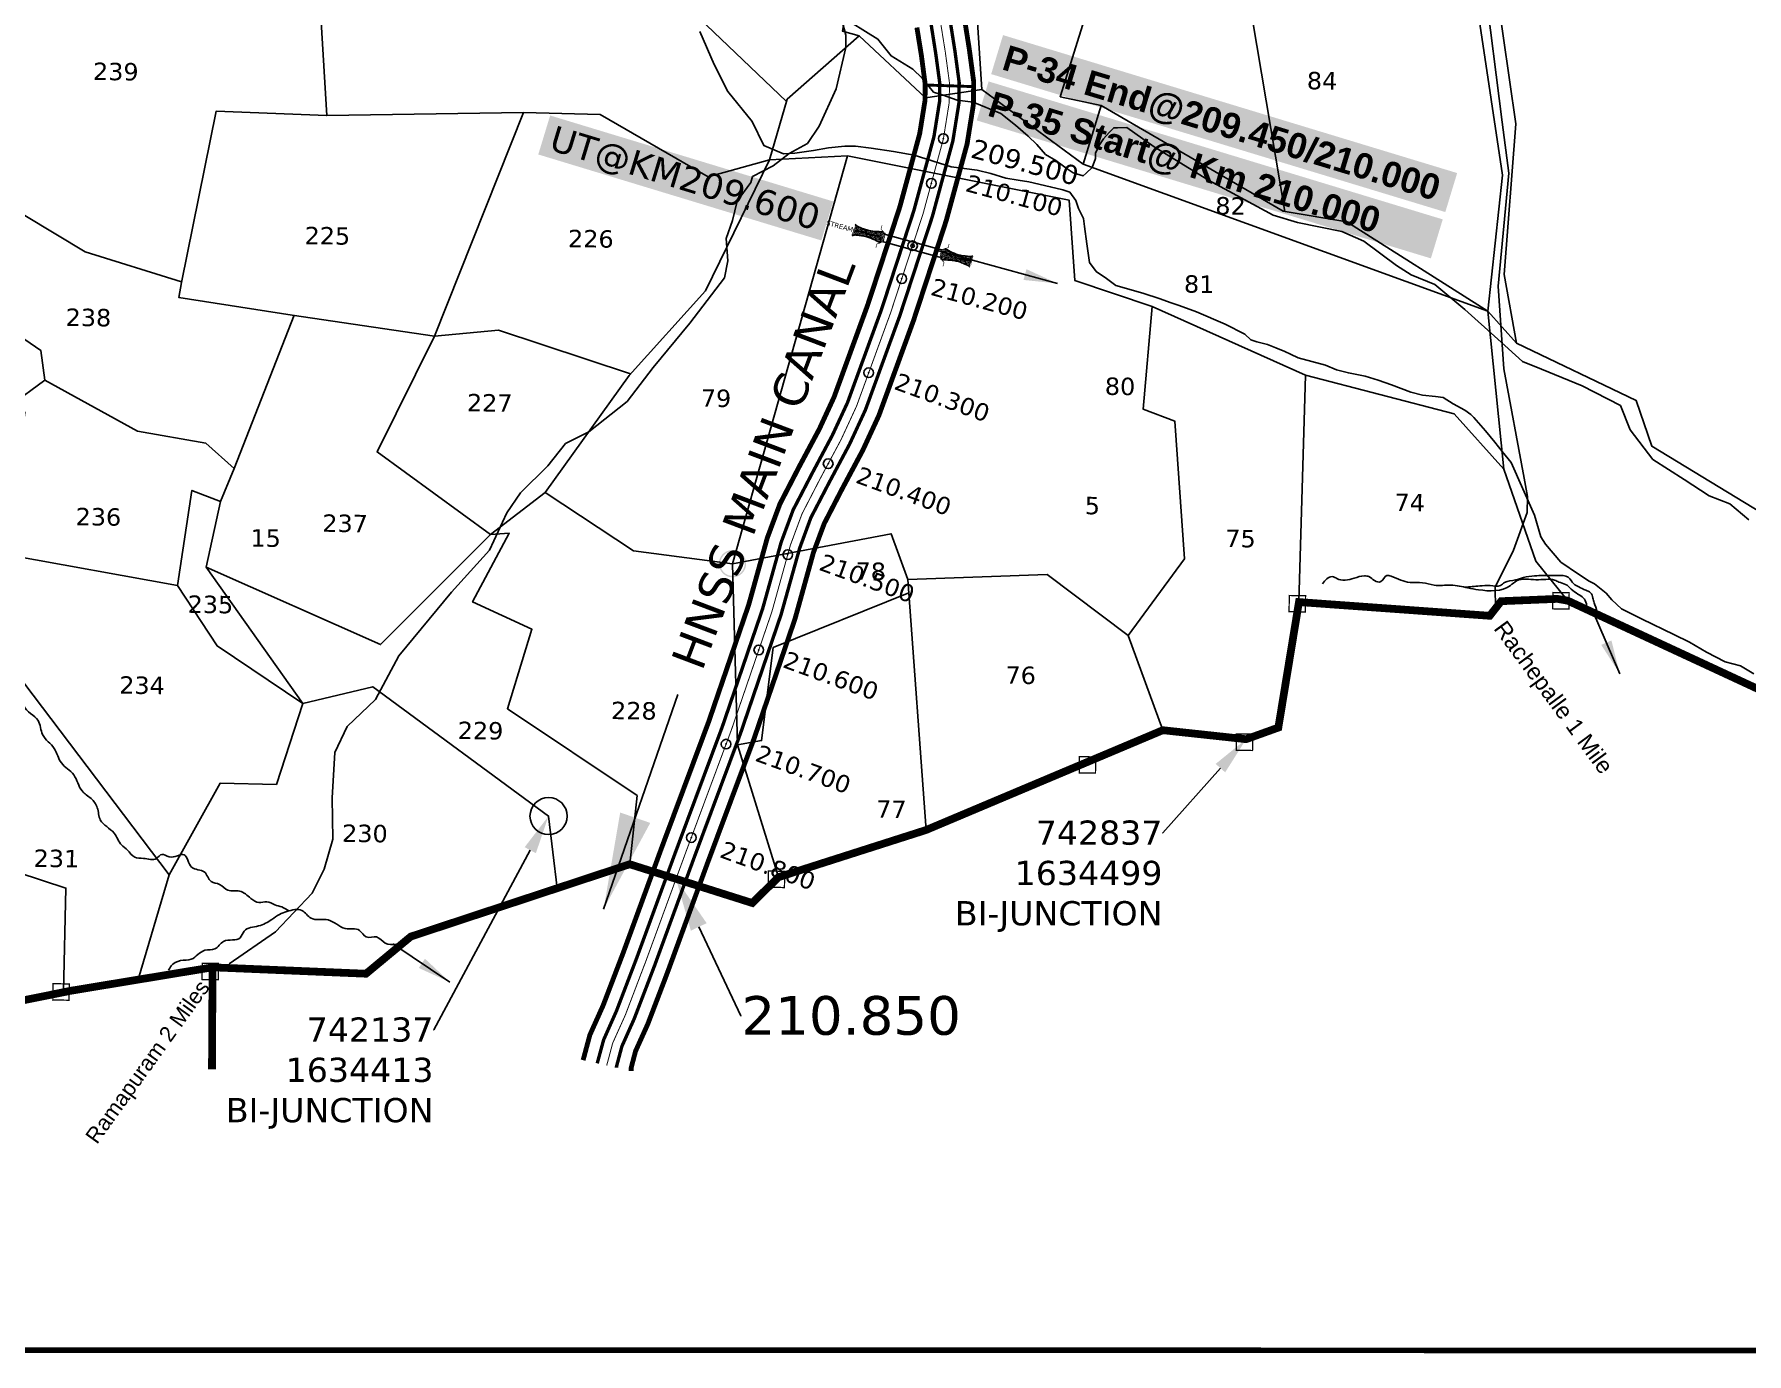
# Model space of a CAD drawing. Header units: inches. Extents: x 734614 to 745725, y 1633794 to 1639309.
# Drawn here: x 741519 to 743289, y 1633794 to 1635158 of the extents above; entities that cross this region are included whole.
import ezdxf
from ezdxf import colors
from ezdxf.entities.mleader import LeaderData, LeaderLine
from ezdxf.enums import TextEntityAlignment as Align
from ezdxf.math import Vec2, Vec3

# ---------------------------------------------------------------- set-up
doc = ezdxf.new("R2010")
doc.units = ezdxf.units.IN
doc.header["$MEASUREMENT"] = 0
doc.header["$PDMODE"] = 32
doc.header["$PDSIZE"] = 10
doc.linetypes.add('ACAD_ISO02W100', pattern=[15, 12, -3])
doc.linetypes.add('HIDDEN2', pattern=[0.1875, 0.125, -0.0625])
for name, color, linetype in [('CANAL1', 1, 'Continuous'), ('CART TRACK', 19, 'Continuous'), ('CSMark', 72, 'Continuous'), ('FOOT PATH', 222, 'Continuous'), ('PLOT', 7, 'Continuous'), ('PLOT NO', 7, 'Continuous'), ('STRUCTURE', 5, 'Continuous'), ('TANKS-STREAM', 4, 'Continuous'), ('VILLAGE BOUNDRY', 5, 'Continuous'), ('VILLAGE STONES', 240, 'Continuous')]:
    doc.layers.add(name, color=color, linetype=linetype)
doc.styles.get("Standard").update_dxf_attribs({"font": 'verdana_0.ttf'})
doc.dimstyles.get("Standard").update_dxf_attribs({"dimtxt": 0.18, "dimasz": 35, "dimexe": 0.18, "dimexo": 0.0625, "dimgap": 0.09, "dimtad": 0, "dimtih": 1, "dimtoh": 1, "dimdec": 4, "dimzin": 0, "dimdsep": 46, "dimtxsty": 'Standard', "dimcen": 0.09, "dimadec": 0, "dimazin": 0, "dimtfac": 1, "dimtdec": 4, "dimtofl": 0, "dimtmove": 0, "dimatfit": 3, "dimfxl": 0, "dimtolj": 1, "dimtzin": 0, "dimarcsym": 0})

# ---------------------------------------------------------------- blocks, each defined once
blk = doc.blocks.new('UT')
at = {"layer": 'STRUCTURE'}
h = blk.add_hatch(dxfattribs=at)
h.set_pattern_fill('DASH', color=150, scale=8, angle=-39.6278, style=0)
h.set_pattern_definition([(320.372247933, (-4370.464, -6260.8811), (1.40800153113, 0.132407282), [1, -1])])
h.paths.add_polyline_path([(765163, 1700681.9), (765165.6, 1700680.6), (765167.2, 1700680.3), (765169.1, 1700680), (765172.4, 1700679.6), (765176.4, 1700679.3), (765179.5, 1700679.5), (765183.1, 1700679.9), (765187.7, 1700680.9), (765188.9, 1700681.2), (765193.1, 1700682.2), (765196.1, 1700680.2), (765196.1, 1700672.2), (765193.1, 1700670.2), (765190.5, 1700670.8), (765188.1, 1700671.3), (765185.5, 1700671.8), (765183.6, 1700672.1), (765181, 1700672.5), (765180.3, 1700672.5), (765178.5, 1700672.6), (765176.7, 1700672.6), (765174.6, 1700672.5), (765172.5, 1700672.3), (765170.4, 1700672), (765168.5, 1700671.7), (765166.1, 1700671.2), (765165, 1700670.8), (765163, 1700669.7)])
h.paths.add_polyline_path([(765259.1, 1700682.2), (765256.1, 1700680.2), (765256.1, 1700672.2), (765259.1, 1700670.2), (765261.9, 1700671), (765264.4, 1700671.6), (765266.4, 1700672), (765269.1, 1700672.5), (765272.7, 1700673), (765276.1, 1700673.1), (765278.6, 1700672.9), (765281.2, 1700672.7), (765283.9, 1700672.3), (765286.4, 1700671.9), (765288, 1700671.3), (765289.2, 1700670.6), (765289.1, 1700682.7), (765287.6, 1700681.8), (765285.7, 1700681.2), (765283, 1700680.7), (765281.2, 1700680.4), (765276.7, 1700679.9), (765272.7, 1700679.9), (765268.7, 1700680.3), (765264.8, 1700681), (765261.2, 1700681.7)])
at = {"layer": 'STRUCTURE', "color": 150, "const_width": 0.628}
for points in [[(765190.1, 1700688.2), (765190.1, 1700684.2), (765196.1, 1700680.2), (765256.1, 1700680.2), (765262.1, 1700684.2), (765262.1, 1700688.2)], [(765190.1, 1700664.2), (765190.1, 1700668.2), (765196.1, 1700672.2), (765256.1, 1700672.2), (765262.1, 1700668.2), (765262.1, 1700664.2)]]:
    blk.add_lwpolyline(points, dxfattribs=at)
at = {"layer": 'STRUCTURE', "color": 150}
for points in [[(765196.1, 1700680.2), (765256.1, 1700680.2)], [(765196.1, 1700672.2), (765256.1, 1700672.2)], [(765196.1, 1700672.2), (765256.1, 1700672.2)]]:
    blk.add_lwpolyline(points, dxfattribs=at)
at = {"layer": 'STRUCTURE', "color": 0}
blk.add_circle((765226.1, 1700676.2), 1.89, dxfattribs=at)
at = {"layer": 'STRUCTURE', "color": 150}
for points in [[(765163, 1700681.9), (765164.4, 1700681.1), (765167.9, 1700680.2), (765171.2, 1700679.8), (765176.1, 1700679.4), (765184.7, 1700680.3), (765193.1, 1700682.2)], [(765163, 1700669.7), (765164.3, 1700670.6), (765167.8, 1700671.6), (765171.2, 1700672.1), (765176, 1700672.6), (765184.7, 1700672), (765193.1, 1700670.2)], [(765289.1, 1700682.7), (765287.8, 1700681.9), (765284.3, 1700680.9), (765280.9, 1700680.4), (765276.1, 1700679.8), (765267.4, 1700680.5), (765259.1, 1700682.2)], [(765289.2, 1700670.6), (765287.8, 1700671.4), (765284.2, 1700672.3), (765280.9, 1700672.7), (765276.1, 1700673.1), (765267.4, 1700672.2), (765259.1, 1700670.2)]]:
    blk.add_spline(points, degree=3, dxfattribs=at)
at = {"layer": 'STRUCTURE', "color": 0}
blk.add_text('STREAM', height=5, dxfattribs=at).set_placement((765148.2, 1700675.8), align=Align.MIDDLE_CENTER)
for points in [[(765190.9, 1700676), (765164.2, 1700675.8)], [(765289.3, 1700676.7), (765265.4, 1700676.4)]]:
    blk.add_leader(points, dimstyle='Standard', override={"dimasz": 10, "dimgap": 0.09, "dimtad": 0}, dxfattribs=at)

msp = doc.modelspace()

# ---------------------------------------------------------------- hatches: boundary and pattern name
at = {"layer": 'VILLAGE STONES'}
h = msp.add_hatch(color=256, dxfattribs=at)
edge = h.paths.add_edge_path(flags=16)
edge.add_arc((742240.7, 1634610.7), 12.6, -0.753, 359.247)
edge = h.paths.add_edge_path()
edge.add_arc((742240.7, 1634610.7), 14.1, -0.753, 359.247)

# ---------------------------------------------------------------- linework, layer by layer
at = {"color": 3}
msp.add_point((742458.7, 1635050.2), dxfattribs=at)
at = {"layer": 'CANAL1', "color": 1, "const_width": 5}
for points in [[(742431.3, 1635165.1), (742436, 1635136), (742439.9, 1635106.2), (742439.7, 1635089.7), (742434.2, 1635055.3), (742413.7, 1634979.8), (742403.1, 1634947.2), (742380.4, 1634878.1), (742345.7, 1634783), (742330.5, 1634750), (742309.4, 1634710.5), (742289.7, 1634672.4), (742276.7, 1634637.4), (742257.5, 1634568.3), (742216, 1634447), (742167.7, 1634317.6), (742127.3, 1634207.1), (742125.3, 1634201.9), (742106.9, 1634153.7), (742093.3, 1634123.4), (742086.3, 1634097.3)], [(742480.5, 1635174), (742485.4, 1635143.2), (742490, 1635109.2), (742489.7, 1635085.3), (742483.2, 1635044.7), (742461.6, 1634965.4), (742450.6, 1634931.6), (742427.7, 1634861.8), (742392, 1634763.9), (742375.3, 1634727.8), (742353.6, 1634687.2), (742335.5, 1634652.1), (742324.3, 1634622), (742305.3, 1634553.5), (742263.1, 1634430.1), (742214.6, 1634300.3), (742174.1, 1634189.6), (742172, 1634184), (742153.1, 1634134.5), (742140.5, 1634106.6), (742135.9, 1634089.1), (742136, 1634086.1)]]:
    msp.add_lwpolyline(points, dxfattribs=at)
at = {"layer": 'CANAL1', "color": 5, "const_width": 3.5}
for points in [[(742446.1, 1635167.8), (742450.8, 1635138.1), (742455, 1635107.1), (742454.7, 1635088.4), (742448.9, 1635052.1), (742428.1, 1634975.5), (742394.6, 1634873.2), (742359.6, 1634777.3), (742343.9, 1634743.4), (742322.7, 1634703.5), (742303.4, 1634666.3), (742291, 1634632.8), (742271.8, 1634563.9), (742230.1, 1634441.9), (742181.8, 1634312.4), (742141.3, 1634201.9), (742120.7, 1634148), (742107.5, 1634118.3), (742100.9, 1634094)], [(742120.8, 1634089.5), (742120.8, 1634090.7), (742126.4, 1634111.6), (742139.2, 1634140.3), (742160.1, 1634194.9), (742200.6, 1634305.5), (742249, 1634435.2), (742290.9, 1634558), (742310.1, 1634626.6), (742321.7, 1634658.2), (742340.4, 1634694.2), (742361.8, 1634734.4), (742378.1, 1634769.7), (742413.5, 1634866.7), (742447.3, 1634969.7), (742468.5, 1635047.9), (742474.7, 1635086.6), (742475, 1635108.3), (742470.6, 1635141), (742465.8, 1635171.3)]]:
    msp.add_lwpolyline(points, dxfattribs=at)
at = {"layer": 'CANAL1', "color": 1, "linetype": 'HIDDEN2', "ltscale": 100, "const_width": 1}
msp.add_lwpolyline([(742455.9, 1635169.5), (742460.7, 1635139.6), (742465, 1635107.7), (742464.7, 1635087.5), (742458.7, 1635050), (742437.7, 1634972.6), (742426.8, 1634939.4), (742404.1, 1634870), (742368.9, 1634773.5), (742352.9, 1634738.9), (742331.5, 1634698.9), (742312.6, 1634662.3), (742300.5, 1634629.7), (742281.4, 1634560.9), (742239.5, 1634438.6), (742191.2, 1634308.9), (742150.7, 1634198.4), (742148.6, 1634193), (742130, 1634144.1), (742116.9, 1634115), (742110.7, 1634091.8), (742110.7, 1634091.8)], dxfattribs=at)
at = {"layer": 'CART TRACK'}
msp.add_lwpolyline([(743018.1, 1635211.8), (743036.3, 1635067.3), (743043, 1635014.5), (743032.1, 1634897.8), (743038.1, 1634812.3), (743058.9, 1634699.2), (743062.4, 1634680.2), (743062, 1634663.6), (743047.9, 1634624.8), (743029.1, 1634586.4), (743029.3, 1634564.4)], dxfattribs=at)
at = {"layer": 'CSMark', "color": 3, "const_width": 3}
msp.add_lwpolyline([(742439.1, 1635105.7), (742490, 1635104)], dxfattribs=at)
at = {"layer": 'CSMark', "color": 1}
msp.add_circle((742050.6, 1634349.7), 19.2, dxfattribs=at)
at = {"layer": 'CSMark', "color": 3}
for p in [(742446.2, 1635003.9), (742415.7, 1634905.4), (742381.5, 1634808.1), (742339.6, 1634714.1), (742297.9, 1634620.1), (742267.9, 1634521.5), (742234.1, 1634424.1), (742198.1, 1634327.5)]:
    msp.add_point(p, dxfattribs=at)
at = {"layer": 'FOOT PATH'}
for points in [[(741720.3, 1634197), (741768.5, 1634230), (741806.2, 1634269.9), (741818.6, 1634294.7), (741827.7, 1634325.7), (741827, 1634368.4), (741829.6, 1634415.3), (741842.4, 1634442.3), (741871.7, 1634470.3), (741896, 1634515.4), (741950.3, 1634581.4), (741989.5, 1634624.6), (742007.3, 1634663.4), (742021.5, 1634684), (742050, 1634711.8), (742068.1, 1634734.8), (742092.1, 1634746.9), (742132, 1634778.4), (742158.8, 1634813.6), (742196.5, 1634859.3), (742232.6, 1634906.4), (742235.8, 1634923.9), (742234.3, 1634946.9), (742240.7, 1634965.5), (742245.5, 1634985.7), (742259.8, 1635005), (742261.4, 1635011), (742282.6, 1635022.1), (742299.2, 1635034.8), (742318.2, 1635045.1), (742330.3, 1635063), (742347.9, 1635101.8), (742357.8, 1635144.3), (742357.8, 1635157.2), (742352.6, 1635176.9)], [(743291.1, 1634655.9), (743271.4, 1634672.6), (743250.3, 1634680.9), (743224.3, 1634697.6), (743192, 1634718.3), (743168.6, 1634749), (743158.4, 1634774.4), (743119.1, 1634794.6), (743077, 1634811.8), (743057.3, 1634819.9), (743031.7, 1634842.9), (742997.6, 1634873.5), (742966.8, 1634899.4), (742942.1, 1634909.4), (742927, 1634919.1), (742893.4, 1634944.3), (742870.5, 1634954.1), (742824.8, 1634963.6), (742799.5, 1634971.1), (742732.6, 1635007.3), (742697.9, 1635028.8), (742676.7, 1635041.9), (742656.5, 1635056), (742648.3, 1635061.7), (742638.6, 1635061.5), (742634.7, 1635061.4), (742630.2, 1635056.7), (742630.2, 1635056.7), (742624.1, 1635050), (742624.1, 1635050), (742619.5, 1635042.9), (742616, 1635035.1), (742615.9, 1635029.8), (742612.5, 1635020.3), (742606.3, 1635014.6), (742603.2, 1635011.6), (742592.8, 1635014.7), (742586.5, 1635019), (742581.3, 1635022.8), (742574.9, 1635027.7), (742564.1, 1635033.9), (742555.2, 1635044.2), (742546.3, 1635052.9), (742533.3, 1635064.3), (742518, 1635076.2), (742489.5, 1635088), (742472.9, 1635090.1), (742458.3, 1635095.1), (742448.5, 1635098.4), (742436.7, 1635112.7), (742427.1, 1635122.2), (742404.7, 1635135.7), (742391, 1635153.1), (742349.9, 1635178.6)], [(742206.8, 1635161.1), (742221.9, 1635127), (742235.8, 1635099), (742261.1, 1635068), (742273.2, 1635043), (742293.4, 1635034.5), (742305, 1635035.1), (742324.4, 1635037.9), (742340.1, 1635040.8), (742356.8, 1635042.4), (742367.8, 1635042.3), (742383.9, 1635040.2), (742407, 1635036.8), (742428.4, 1635033.1), (742466.9, 1635020.9), (742493.7, 1635017.6), (742507.7, 1635014.2), (742523.3, 1635009.3), (742535.9, 1635007.2), (742546.9, 1635005.5), (742569.2, 1635000.5), (742582.1, 1634997.3), (742589.3, 1634994.9), (742595.7, 1634986.4), (742598.4, 1634977.9), (742603.4, 1634967.6), (742604.5, 1634959.2), (742607.1, 1634941.6), (742609.8, 1634922.2), (742616.7, 1634912.8), (742627.3, 1634905.7), (742637, 1634898.2), (742664.8, 1634890.5), (742682.8, 1634884.5), (742693.1, 1634880.6), (742702.3, 1634877.7), (742720.4, 1634871.2), (742749.9, 1634858.3), (742770.4, 1634848), (742776.6, 1634842.2), (742782.6, 1634840), (742793.6, 1634837.4), (742802.4, 1634834), (742811.7, 1634830.1), (742817.3, 1634827.2), (742825.4, 1634823.7), (742853.5, 1634816), (742864.9, 1634811.3), (742877.4, 1634808), (742894.5, 1634804.5), (742908.1, 1634800.4), (742922, 1634795.6), (742942, 1634788.1), (742953.9, 1634784.9), (742967.5, 1634783.6), (742975.3, 1634782.7), (742985.7, 1634776.1), (742997.5, 1634769.5), (743003.8, 1634765.1), (743006.9, 1634761.8), (743019.1, 1634748), (743028.8, 1634736.4), (743036.3, 1634726.7), (743045.5, 1634715.4), (743069.7, 1634661), (743076.2, 1634638.5), (743081.1, 1634630.8), (743096.8, 1634612.3), (743115.2, 1634600), (743126.3, 1634592.5), (743131.7, 1634589.9), (743143.6, 1634580.2), (743149.7, 1634573.4), (743159.6, 1634564.1), (743180.8, 1634553.2), (743213.6, 1634537.5), (743230, 1634529.6), (743247.3, 1634519.3), (743266.9, 1634509.1), (743282.5, 1634505), (743296.3, 1634496.9)]]:
    msp.add_lwpolyline(points, dxfattribs=at)
at = {"layer": 'PLOT'}
for points in [[(743021.6, 1634871.8), (743036.7, 1635012.3), (743001.5, 1635247.6), (742984.5, 1635318.8), (742981.9, 1635428.3), (743017.3, 1635500.3), (742991.7, 1635506.2), (742849.2, 1635531.4), (742838.6, 1635668.4), (742830.1, 1635724), (742979.1, 1635742.6)], [(743533.1, 1634565.6), (743385.6, 1634618.9), (743364.9, 1634626.4), (743190.8, 1634732.2), (743174.9, 1634779.4), (743050.9, 1634838.8), (743038.2, 1634909.8), (743050.5, 1635065.5), (743024.2, 1635247.8), (742997.2, 1635324.5), (743000.7, 1635420.2), (743017.8, 1635502.6), (743032.1, 1635581), (743023.8, 1635662.2)], [(743021.6, 1634871.8), (742603.1, 1635023.8), (742498.3, 1635101), (742440.2, 1635092.4), (742371.7, 1635156.5), (742354.4, 1635161.4), (742359.8, 1635193), (742404.2, 1635313.4), (742398.7, 1635395.4), (742346.5, 1635517.6), (742404.4, 1635549.2), (742468.6, 1635566), (742498.3, 1635101)], [(742832.3, 1635511.1), (742711.5, 1635515.4), (742579.5, 1635093.6), (742621.9, 1635084.6), (742810, 1634975.3), (742875.7, 1634964.2), (743021.6, 1634871.8)], [(742296.5, 1635088.7), (742123.5, 1635254), (742069.5, 1635334.6)], [(741809.6, 1635268.3), (741821.4, 1635074.1), (742024.8, 1635077.3), (742104.1, 1635075.1), (742215.7, 1635010.8), (742279.1, 1635028.3)], [(742763.3, 1635261.4), (742811.6, 1634975)], [(743038.1, 1634708.5), (742986.5, 1634765.7), (742832.8, 1634805.6), (742674.5, 1634876.8), (742594.6, 1634903.4), (742588.6, 1634986.7), (742359.7, 1635032.4), (742279.1, 1635028.3), (742297.1, 1635090.9), (742371.7, 1635156.5)], [(741932.6, 1634845.9), (741785.7, 1634867.8), (741668.3, 1634886.1), (741671.1, 1634901.5), (741707.1, 1635078.7), (741821.4, 1635074.1)], [(742024.8, 1635077.3), (741932.6, 1634845.9), (741999, 1634852.2), (742135.4, 1634807)], [(742621.9, 1635084.6), (742603.1, 1635023.8)], [(742279.1, 1635028.3), (742212.9, 1634892.9), (742133.9, 1634805.3), (742047.2, 1634684.2)], [(742240.7, 1634610.7), (742359.7, 1635032.4)], [(741671.3, 1634902.2), (741571.7, 1634933.3), (741446.4, 1635008.4)], [(741787.6, 1634867.5), (741725.5, 1634709.2), (741696.2, 1634735.2), (741625.8, 1634747.7), (741530.1, 1634800.5), (741525.7, 1634831.3), (741417.2, 1634905.6)], [(742685.5, 1634438.5), (742649.7, 1634536.5), (742707.9, 1634615.7), (742697.8, 1634758.1), (742665.3, 1634770.4), (742674.5, 1634876.8)], [(743050.9, 1634838.8), (743021.6, 1634871.8), (743038.1, 1634708.5), (743071.1, 1634613.2), (743104.1, 1634572.4)], [(741711.6, 1634675), (741696.8, 1634607.1), (741877, 1634527), (741990.6, 1634640.9), (741873.3, 1634726.3), (741932.6, 1634845.9)], [(741530.1, 1634800.5), (741494.6, 1634774.4), (741509.4, 1634767.2), (741491.8, 1634619.8), (741667.1, 1634588), (741681.9, 1634686.4), (741711.6, 1634675), (741725.5, 1634709.2)], [(742832.8, 1634805.6), (742826.2, 1634571)], [(742047.2, 1634684.2), (741990.6, 1634640.9)], [(742047.2, 1634684.2), (742138.3, 1634624.1)], [(741990.6, 1634640.9), (742010, 1634642.2), (741972.1, 1634571.2), (742033.4, 1634542.9), (742008.1, 1634460.7), (742142.1, 1634370.9), (742134.5, 1634299.9)], [(742649.7, 1634536.5), (742565.9, 1634599.4), (742421.9, 1634594.3), (742404.7, 1634641.6), (742240.7, 1634610.7)], [(741796.5, 1634466), (741769.3, 1634382.5), (741711.3, 1634383.9), (741658.3, 1634289), (741480.1, 1634524.2), (741491.8, 1634619.8)], [(742138.3, 1634624.1), (742240.7, 1634610.7)], [(742059.5, 1634275.1), (742050.6, 1634349.7), (741868.8, 1634483.5), (741796.5, 1634466), (741696.8, 1634607.1)], [(742422.9, 1634580.7), (742282.8, 1634524.1), (742270.7, 1634427.7), (742245.8, 1634423.3), (742240.7, 1634610.7)], [(741796.5, 1634466), (741708, 1634525.6), (741667.1, 1634588)], [(742421.9, 1634594.3), (742440.8, 1634335.3)], [(742245.8, 1634423.3), (742288.2, 1634286.5)], [(741549.1, 1634167.6), (741551.7, 1634275.3), (741403.6, 1634323.9)], [(741626.5, 1634180.6), (741658.3, 1634289)]]:
    msp.add_lwpolyline(points, dxfattribs=at)
at = {"layer": 'STRUCTURE', "color": 5, "const_width": 5.82}
msp.add_lwpolyline([(734616.5, 1639305.7), (745691.2, 1639305.7), (745691.2, 1633796.6), (734616.5, 1633799.2)], close=True, dxfattribs=at)
at = {"layer": 'STRUCTURE', "color": 0}
msp.add_point((742426.8, 1634939.4), dxfattribs=at)
at = {"layer": 'TANKS-STREAM'}
for points in [[(741782, 1634251.6), (741774.9, 1634255.8), (741767.6, 1634257.9), (741759.4, 1634261.2), (741751.3, 1634260.4), (741742.9, 1634264.5), (741731.2, 1634272.1), (741719.2, 1634273), (741710.5, 1634279.1), (741701.9, 1634282.1), (741694.8, 1634291.9), (741681.7, 1634296.9), (741674, 1634309.8), (741658.4, 1634307.4), (741651, 1634310.1), (741645.5, 1634305.9), (741631.8, 1634306), (741622.8, 1634307.2), (741615.4, 1634314.6), (741609.3, 1634319.8), (741601.5, 1634332.1), (741587.3, 1634345.8), (741584.2, 1634358.3), (741577.7, 1634367.8), (741568.4, 1634375.7), (741559.8, 1634392.4), (741547, 1634404.7), (741539.6, 1634419.6), (741527.7, 1634433.9), (741522.9, 1634448.5), (741508.3, 1634463.6), (741505.7, 1634476.1), (741492.6, 1634488.9), (741487.1, 1634499.3), (741478.9, 1634506.4), (741472.9, 1634519.5), (741471.1, 1634528.8), (741469.1, 1634534.8), (741462.9, 1634539), (741456.7, 1634539.6), (741448.5, 1634545), (741440.5, 1634545), (741424.5, 1634555.3), (741409.7, 1634555.8), (741399.5, 1634562.9), (741387.6, 1634561.5), (741377.8, 1634568.1), (741369.2, 1634566.7), (741356.1, 1634573.1), (741351.4, 1634573.5), (741344.3, 1634579.5), (741329.9, 1634578.6), (741315.6, 1634583.5), (741305.1, 1634583.6), (741294.7, 1634592.9), (741277, 1634597), (741266.4, 1634601.4), (741255.8, 1634607.7), (741244.2, 1634607.3), (741233.9, 1634614.4), (741220.9, 1634616.8), (741215, 1634623.6), (741199.6, 1634627), (741185.7, 1634636.2), (741175, 1634635.8), (741161.4, 1634646.9), (741151.7, 1634646.3), (741138.9, 1634654.3), (741128.1, 1634654.8), (741123.5, 1634657.5), (741117, 1634658.3), (741107.3, 1634666), (741099.1, 1634667.3), (741090.2, 1634674.8), (741069.4, 1634675), (741056.8, 1634675.2), (741040.7, 1634666.6), (741025, 1634673.2), (741015.1, 1634673.7), (741007.2, 1634678.8), (740999.8, 1634677.6), (740988.1, 1634686.2), (740973.3, 1634692.4), (740965.2, 1634700.9), (740953.7, 1634702.2), (740944.3, 1634707.1), (740939.4, 1634710.8), (740931.7, 1634712.8), (740924.9, 1634711.9)], [(742850.5, 1634589.7), (742860.5, 1634597.3), (742863.3, 1634596.5), (742865.3, 1634595.3), (742883.3, 1634595.7), (742893.8, 1634598.1), (742898.6, 1634597.3), (742904.2, 1634593.3), (742911, 1634592.1), (742917, 1634598.5), (742921.4, 1634597.7), (742941, 1634591.3), (742953.9, 1634590.9), (742965.9, 1634588.5), (742983.1, 1634588.5), (743000.7, 1634585.7), (743011.9, 1634583.7), (743044.8, 1634588.1), (743051.2, 1634592.9), (743071.2, 1634594.1), (743081.3, 1634594.5), (743090.5, 1634593.7), (743094.9, 1634591.7), (743101.7, 1634589.3), (743107.7, 1634584.5), (743114.5, 1634579.3), (743120.1, 1634575.3), (743123.3, 1634569.3), (743124.1, 1634564.5), (743126.5, 1634561.3)], [(742997.6, 1634586.3), (743013, 1634587.7), (743023.7, 1634588), (743034.6, 1634588.3), (743038.6, 1634591.1), (743050.1, 1634593.9), (743058.2, 1634596.4), (743069.7, 1634598.1), (743078.7, 1634598.4), (743092.7, 1634598.4), (743104.6, 1634596.6), (743110.2, 1634589.9), (743115.5, 1634586.8), (743122.6, 1634583.2), (743127.6, 1634580.7), (743130.1, 1634575.1), (743131.3, 1634570.3), (743134.1, 1634561.1), (743134.1, 1634560.5)], [(741893.6, 1634217.1), (741881.8, 1634218.3), (741872.9, 1634224.7), (741862.2, 1634224.7), (741855.3, 1634231.4), (741840.4, 1634233.5), (741822.9, 1634242.3), (741805.1, 1634244.1), (741795.7, 1634252.2), (741780.2, 1634251), (741772.5, 1634248.1), (741764.6, 1634242.9), (741750.8, 1634236.1), (741736, 1634230.8), (741731.9, 1634223.9), (741714.7, 1634220.1), (741705.8, 1634212.3), (741695.3, 1634210.9), (741681.3, 1634201.7), (741670.1, 1634200.2), (741660.4, 1634194.7), (741657.9, 1634190.2)]]:
    msp.add_spline(points, degree=3, dxfattribs=at)
at = {"layer": 'VILLAGE BOUNDRY', "linetype": 'ACAD_ISO02W100', "ltscale": 2, "const_width": 8}
for points in [[(743438.5, 1634417.1), (743104.1, 1634572.4), (743093.3, 1634574.3), (743035.2, 1634571.9), (743023.4, 1634556.8), (742826.2, 1634571), (742804.9, 1634441.2), (742771.6, 1634429.2), (742685.5, 1634438.5), (742440.8, 1634335.3), (742288.2, 1634286.5), (742261.2, 1634259.8), (742134.5, 1634299.9), (741908.2, 1634225.1), (741861.9, 1634186.7), (741703.3, 1634193.3), (741702.7, 1634087.7)], [(741703.3, 1634193.3), (741556.9, 1634169.1), (741410.9, 1634139.7), (741180.8, 1634071.6), (741182.4, 1634053.3), (740920.6, 1634000.2), (740878.3, 1633991.8), (740786.7, 1633989.8), (740592.1, 1633988.1), (740543.5, 1633954), (740472.1, 1633968.7), (740434.6, 1633950.6), (740326.1, 1633943.9), (740125.9, 1633957.1), (739777.9, 1633993.9), (739772.7, 1634027.5), (739663.3, 1634034.1), (739570.1, 1634048.9), (739420.1, 1634082.5)]]:
    msp.add_lwpolyline(points, dxfattribs=at)
at = {"layer": 'VILLAGE STONES', "const_width": 1.35}
for points in [[(742816.2, 1634577.8), (742833, 1634577.6), (742832.8, 1634560.8), (742816, 1634561)], [(743088.7, 1634580.9), (743105.5, 1634580.6), (743105.3, 1634563.8), (743088.5, 1634564)], [(742761.6, 1634434.6), (742778.4, 1634434.4), (742778.2, 1634417.5), (742761.4, 1634417.8)], [(742599.3, 1634411.1), (742616.1, 1634410.9), (742615.9, 1634394.1), (742599.1, 1634394.3)], [(742277.9, 1634292.9), (742294.7, 1634292.6), (742294.4, 1634275.8), (742277.6, 1634276.1)], [(741692.6, 1634197.5), (741709.4, 1634197.3), (741709.2, 1634180.4), (741692.4, 1634180.7)], [(741538.4, 1634176.4), (741555.2, 1634176.1), (741555, 1634159.3), (741538.2, 1634159.5)]]:
    msp.add_lwpolyline(points, close=True, dxfattribs=at)

# ---------------------------------------------------------------- block references
at = {"layer": 'STRUCTURE', "color": 0, "rotation": 344.5854804309136}
msp.add_blockref('UT', (-447313.1, 198837.2), dxfattribs=at)

# ---------------------------------------------------------------- texts
at = {"layer": 'CSMark', "color": 1}
for s, height, rotation, p in [('209.500', 20, 344.8245, (742488.3, 1635040.7)), ('210.100', 18, 344.8245, (742482.7, 1635004.9)), ('210.200', 18, 344.8245, (742446.7, 1634897.6)), ('210.300', 18, 339.9525, (742409.6, 1634800.1)), ('210.400', 18, 339.9525, (742369.9, 1634703.3)), ('210.500', 18, 339.9525, (742332, 1634613.1)), ('210.600', 18, 339.9525, (742294.6, 1634512.4)), ('210.700', 18, 339.9525, (742266, 1634415.7)), ('210.800', 18, 339.9525, (742229.4, 1634316))]:
    msp.add_text(s, height=height, rotation=rotation, dxfattribs=at).set_placement(p, align=Align.MIDDLE_LEFT)
at = {"layer": 'PLOT NO'}
for s, p in [('239', (741603.3, 1635119.6)), ('84', (742850.1, 1635110.1)), ('82', (742755.5, 1634980.7)), ('225', (741822, 1634949.8)), ('226', (742094.3, 1634946.7)), ('81', (742723.1, 1634899.8)), ('238', (741575, 1634865.3)), ('79', (742223.7, 1634781.8)), ('80', (742641.3, 1634794.1)), ('227', (741989.8, 1634777)), ('236', (741585.3, 1634659.2)), ('5', (742612.7, 1634670.8)), ('74', (742940.7, 1634673.9)), ('237', (741840.3, 1634652.4)), ('15', (741758.2, 1634637.2)), ('75', (742765.8, 1634636.7)), ('78', (742383.6, 1634602.9)), ('235', (741701.1, 1634568.6)), ('234', (741630.4, 1634485)), ('76', (742538.6, 1634495.4)), ('228', (742138.8, 1634458.7)), ('229', (741980.3, 1634438.1)), ('77', (742404.9, 1634356.8)), ('230', (741860.8, 1634331.8)), ('231', (741541.9, 1634305.9))]:
    msp.add_text(s, height=18, rotation=359.247, dxfattribs=at).set_placement(p, align=Align.MIDDLE_CENTER)
at = {"layer": 'STRUCTURE', "color": 5, "char_height": 26.343, "attachment_point": 1, "rotation": 343.0961, "bg_fill": 1, "box_fill_scale": 1.3, "bg_fill_color": 7, "bg_fill_true_color": 16777215, "bg_fill_transparency": 4390977}
for s, insert, width in [('{\\fArial|b1|i0|c0|p34;P-34 End@209.450/210.000}', (742525.6, 1635147.4), 474.781), ('{\\fArial|b1|i0|c0|p34;P-35 Start@ Km 210.000}', (742510.7, 1635099.5), 474.781), ('UT@KM209.600', (742057.5, 1635064.3), 289.981)]:
    msp.add_mtext(s, dxfattribs=dict(at, insert=insert, width=width))
at = {"layer": 'VILLAGE STONES'}
msp.add_text('HNSS MAIN CANAL', height=35, rotation=69.2907, dxfattribs=at).set_placement((742209.2, 1634498.5))
at = {"layer": 'VILLAGE STONES', "color": 0, "width": 312.292, "attachment_point": 2}
for s, insert, char_height, rotation in [('\\A1;{\\fArial|b0|i0|c0|p34;Rachepalle 1 Mile}', (743096.4, 1634477.6), 17, 306.347), ('\\A1;{\\fArial|b0|i0|c0|p34;Ramapuram 2 Miles}', (741629.4, 1634100.4), 16.072, 54.259)]:
    msp.add_mtext(s, dxfattribs=dict(at, insert=insert, char_height=char_height, rotation=rotation))

# ---------------------------------------------------------------- leaders
at = {"layer": 'TANKS-STREAM', "color": 5}
for points in [[(742576.8, 1634900.4), (742453.7, 1634934.1)], [(743157.8, 1634496.9), (743129.5, 1634562.4)], [(741948.7, 1634177.9), (741889.6, 1634217.6)]]:
    msp.add_leader(points, dimstyle='Standard', override={"dimgap": 0.09, "dimtad": 0}, dxfattribs=at)
at = {"layer": 'VILLAGE STONES'}
msp.add_leader([(742107.5, 1634253.5), (742184.2, 1634475.4)], dimstyle='Standard', override={"dimasz": 100, "dimgap": 0.09, "dimtad": 0, "dimtfill": 2, "dimtfillclr": 5}, dxfattribs=at)
at = {"layer": 'VILLAGE STONES', "color": 6}
ml = msp.add_multileader_mtext('Standard', dxfattribs=at)
ml.set_content('742837\\P1634499\\PBI-JUNCTION', color=6)
ml.set_leader_properties()
ml.build(insert=Vec2(0, 0))
ml.multileader.update_dxf_attribs({"dogleg_length": 0.36, "arrow_head_size": 40})
ctx = ml.context
ctx.base_point, ctx.char_height, ctx.arrow_head_size, ctx.landing_gap_size, ctx.plane_origin = Vec3(742459, 1634332.3), 25, 40, 0.09, Vec3(741035.6, 1634340.7)
ctx.text_align_type = 2
notes = []
notes.append((ctx, [(0, (1, 1, 0), (742685.5, 1634332.3), (-1, 0), 0.36, [(0, [(742771.6, 1634429.2)], 0, [])])]))
ctx.mtext.insert, ctx.mtext.alignment, ctx.mtext.flow_direction = Vec3(742685.1, 1634345.1), 3, 5
ml = msp.add_multileader_mtext('Standard', dxfattribs=at)
ml.set_content('742137\\P1634413\\PBI-JUNCTION', color=6)
ml.set_leader_properties()
ml.build(insert=Vec2(0, 0))
ml.multileader.update_dxf_attribs({"dogleg_length": 0.36, "arrow_head_size": 40})
ctx = ml.context
ctx.base_point, ctx.char_height, ctx.arrow_head_size, ctx.landing_gap_size, ctx.plane_origin = Vec3(741705.5, 1634128.7), 25, 40, 0.09, Vec3(740211.6, 1634222.3)
ctx.text_align_type = 2
notes.append((ctx, [(0, (1, 1, 0), (741932.1, 1634128.7), (-1, 0), 0.36, [(0, [(742050.6, 1634349.7)], 0, [])])]))
ctx.mtext.insert, ctx.mtext.alignment, ctx.mtext.flow_direction = Vec3(741931.6, 1634141.5), 3, 5
at = {"layer": 'VILLAGE STONES', "color": 5}
ml = msp.add_multileader_mtext('Standard', dxfattribs=at)
ml.set_content('210.850', color=5)
ml.set_leader_properties()
ml.build(insert=Vec2(0, 0))
ml.multileader.update_dxf_attribs({"dogleg_length": 0.36, "arrow_head_size": 55})
ctx = ml.context
ctx.base_point, ctx.char_height, ctx.arrow_head_size, ctx.landing_gap_size, ctx.plane_origin = Vec3(742249.8, 1634143.1), 40, 55, 0.09, Vec3(741898, 1634015.3)
notes.append((ctx, [(0, (1, 1, 0), (742249.4, 1634143.1), (1, 0), 0.36, [(0, [(742182.3, 1634284.8)], 0, [])])]))
ctx.mtext.insert, ctx.mtext.flow_direction = Vec3(742249.9, 1634163.6), 5
for ctx, leaders in notes:
    for number, flags, end, landing, length, lines in leaders:
        leader = LeaderData()
        leader.index, (leader.has_last_leader_line, leader.has_dogleg_vector, leader.attachment_direction) = number, flags
        leader.last_leader_point, leader.dogleg_vector, leader.dogleg_length = Vec3(end), Vec3(landing), length
        for number, points, colour, breaks in lines:
            line = LeaderLine()
            line.index, line.vertices, line.color, line.breaks = number, Vec3.list(points), colors.encode_raw_color(colour), breaks
            leader.lines.append(line)
        ctx.leaders.append(leader)

doc.saveas('drawing.dxf')
